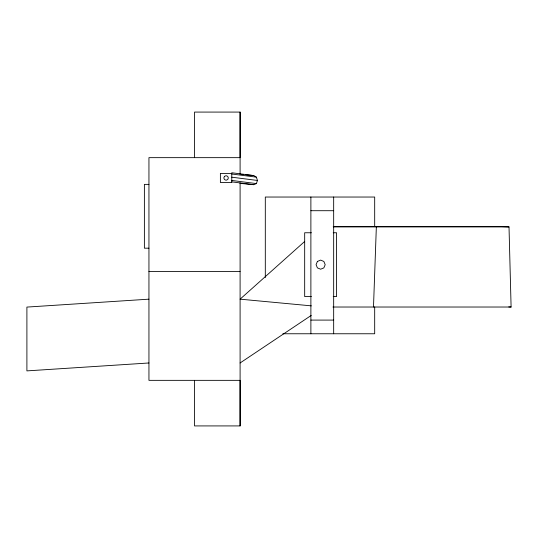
<?xml version="1.0" encoding="UTF-8"?>
<svg xmlns="http://www.w3.org/2000/svg" width="538" height="538" viewBox="0 0 538 538"><rect width="100%" height="100%" fill="white"/><g stroke="black" fill="none" stroke-linecap="round" stroke-linejoin="round"><path stroke-width="0.81" d="M194.521 380.346L194.521 425.921L240.096 425.921L240.096 380.346L148.945 380.346L148.945 157.654L240.096 157.654L240.096 112.079L194.521 112.079L194.521 157.654M373.493 307.023L376.344 226.922L375.773 226.545M240.096 183.391L253.768 184.682L256.377 183.593L257.46 180.465L256.377 177.143L253.768 175.563L231.777 172.759L231.777 182.516L220.385 182.516L220.385 173.404L231.777 173.404M304.649 241.488L240.096 299.168L311.368 305.86M240.096 362.975L311.24 315.416M148.945 299.168L26.9 307.084L26.9 370.89L148.945 362.975M148.945 184.379L144.386 184.379L144.386 248.186L148.945 248.186M310.883 210.708L333.668 210.708M333.204 226.545L500.434 226.545L509.015 226.922L511.1 307.023L332.908 307.023M333.533 226.922L509.015 226.922M311.394 232.759L304.676 232.759L304.676 296.566L311.394 296.566M333.217 232.759L336.58 232.759L336.58 296.566L333.217 296.566M148.945 271.589L240.096 271.589M310.883 320.09L333.668 320.09M282.84 333.762L374.683 333.762L374.683 306.916M508.76 306.922L511.1 307.023M241.703 174.426L243.31 174.581M245.725 174.81L253.768 175.563M231.777 174.003L256.377 177.143M231.777 177.19L257.46 180.465M231.777 180.452L256.377 183.593M231.777 181.871L253.768 184.682M374.683 226.397L374.683 197.036L265.308 197.036L265.308 277.561M333.668 197.036L333.668 333.762M310.883 197.036L310.883 333.762M240.096 112.079L240.096 174.406M240.096 182.786L240.096 425.921M224.467 176.35L223.801 177.964L224.467 179.571L226.081 180.237L227.695 179.571L228.361 177.964L227.695 176.35L226.081 175.684L224.467 176.35M317.407 261.441L316.068 264.662L317.407 267.884L320.628 269.215L323.849 267.884L325.187 264.662L323.849 261.441L320.628 260.103L317.407 261.441"/></g></svg>
